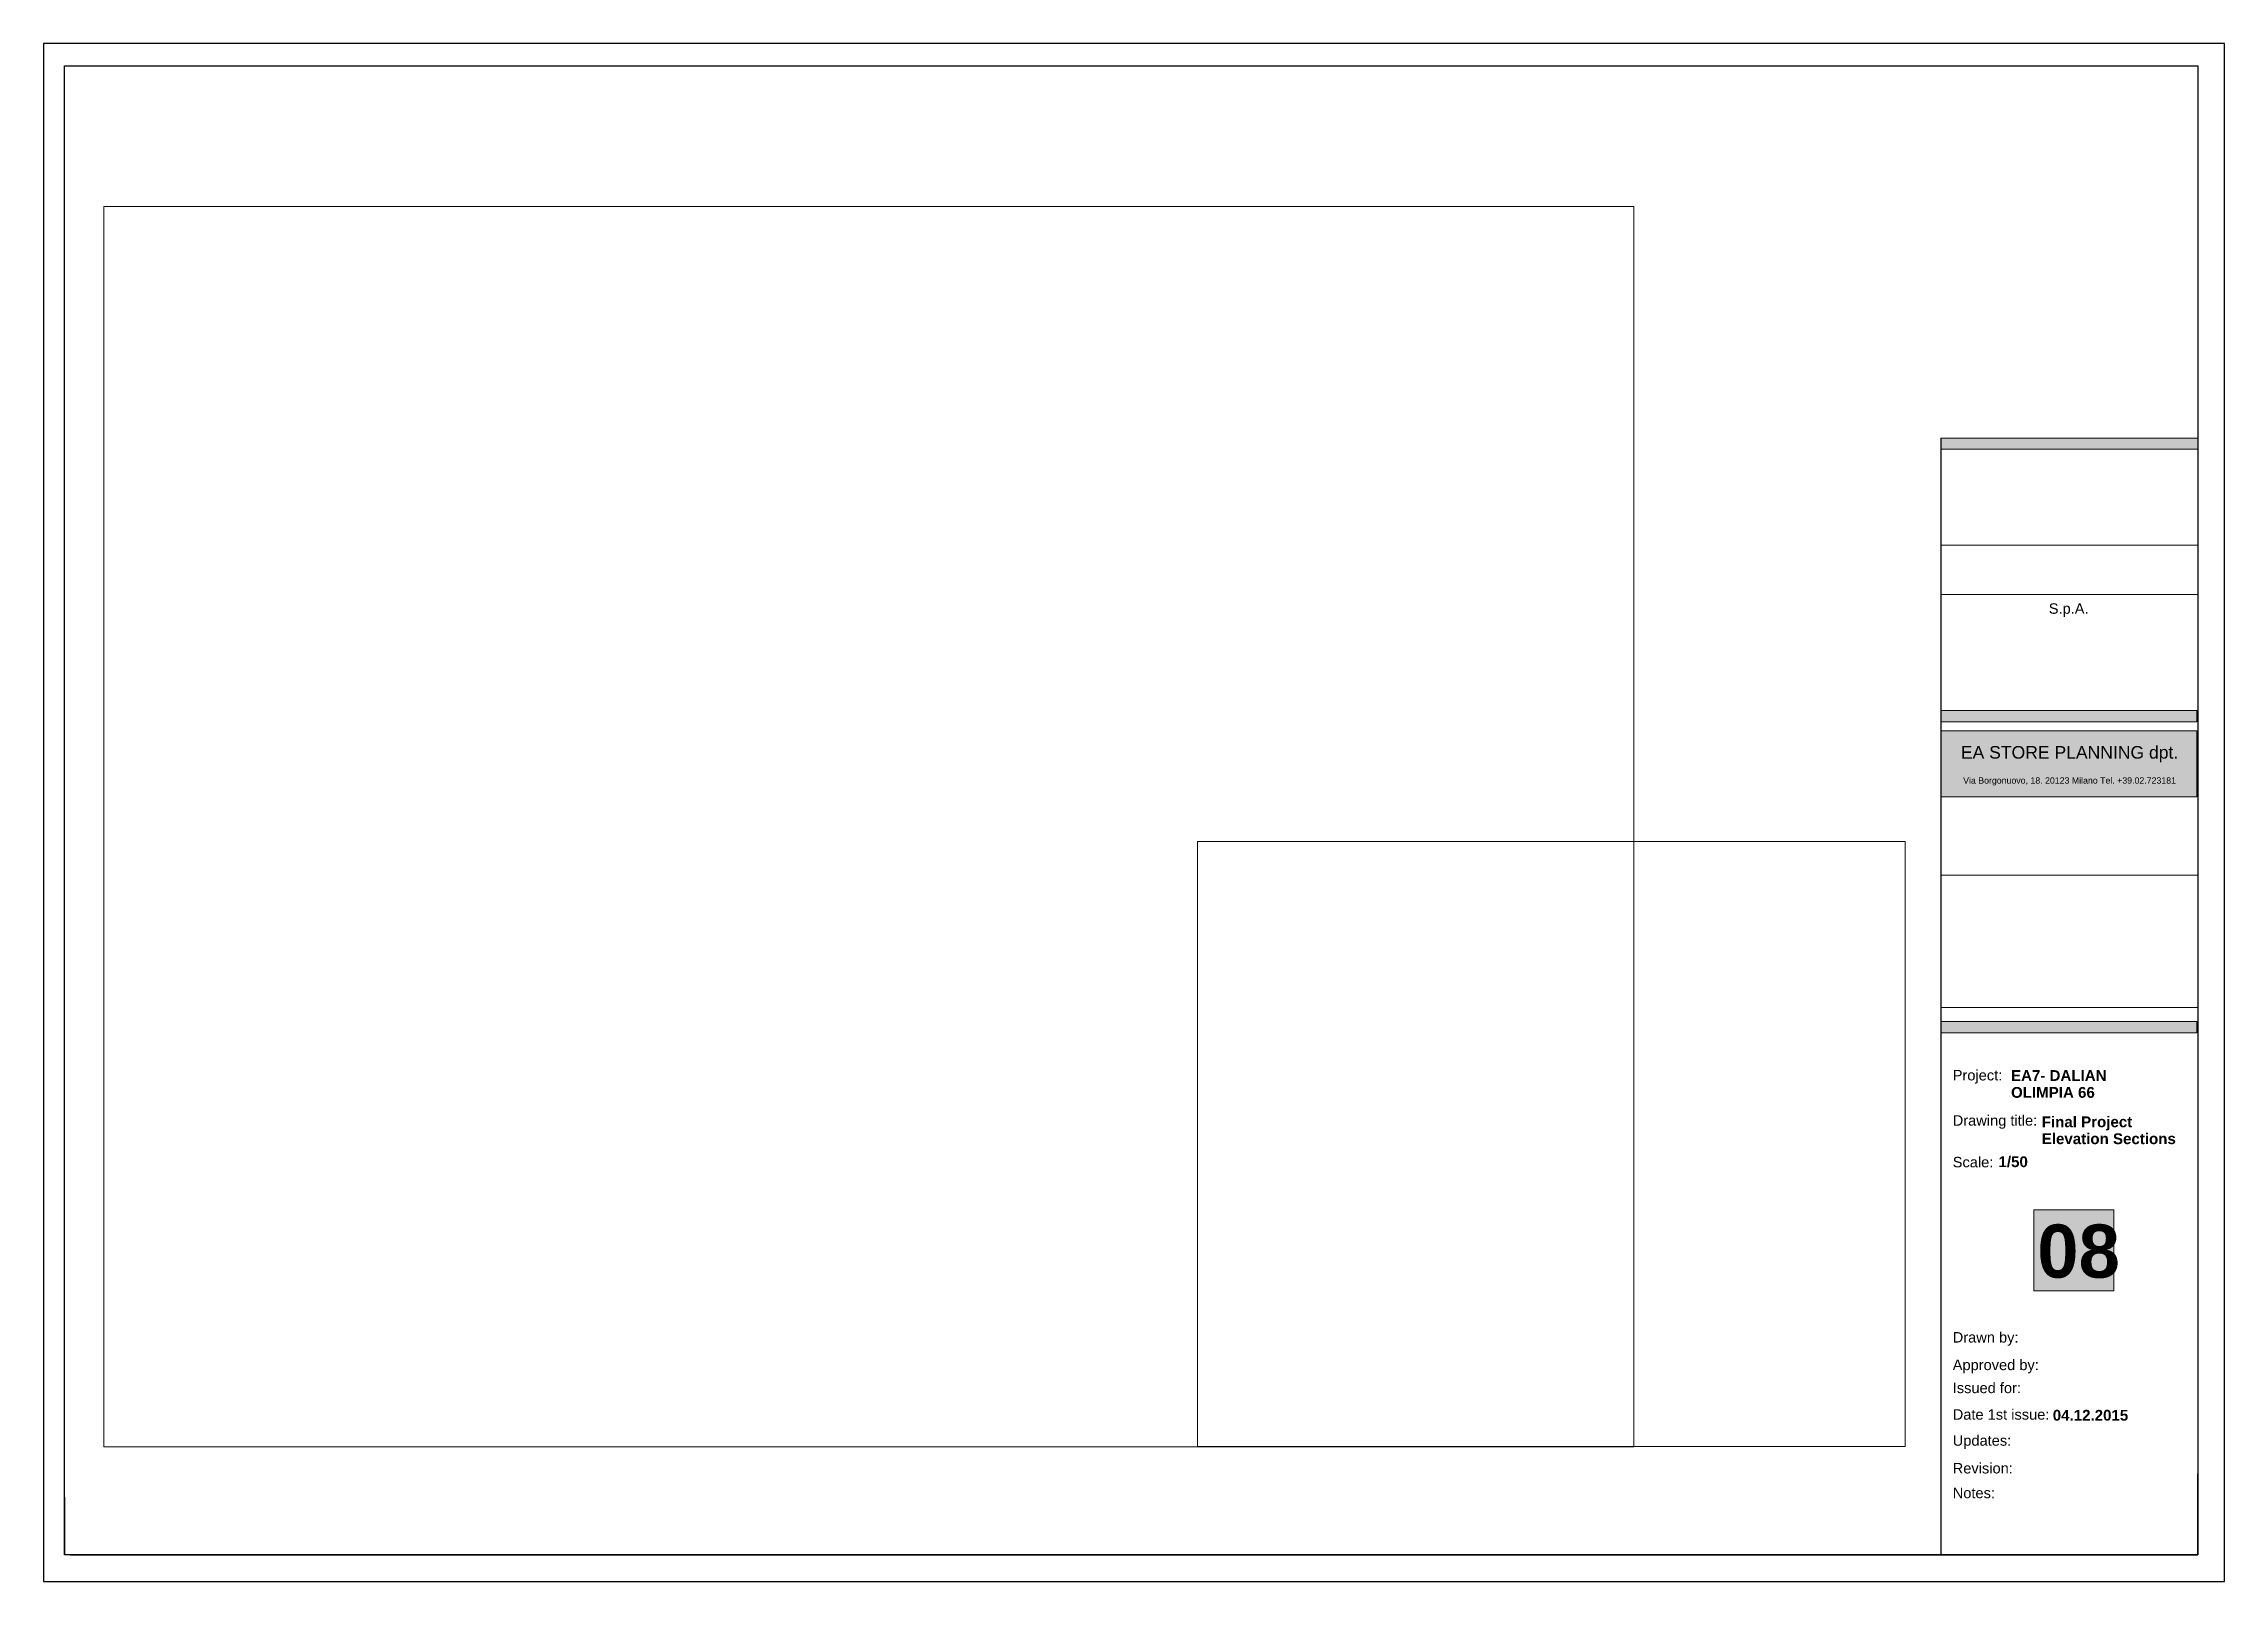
# Paper-space layout 'ELEVATION SECTIONS' of a CAD drawing. Header units: millimetres. Extents: x 80 to 605, y -1 to 369.
import ezdxf

# ---------------------------------------------------------------- set-up
doc = ezdxf.new("R2010")
doc.units = ezdxf.units.MM
doc.header["$LTSCALE"] = 7
doc.layers.get('0').update_dxf_attribs({"lineweight": 0})
for name, color, linetype, lineweight in [('A-ANNO-TEXT', 2, 'Continuous', 30), ('G-ANNO-TTLB', 6, 'Continuous', 18), ('QUOTE', 251, 'Continuous', 5)]:
    doc.layers.add(name, color=color, linetype=linetype, lineweight=lineweight)
doc.layers.add('FINESTRE', color=8, linetype='Continuous', lineweight=9, plot=False)
doc.styles.get("Standard").update_dxf_attribs({"font": 'STKaiti.ttf'})
picture_1 = doc.add_image_def('image2.jpg', size_in_pixel=(2218, 425))
picture_2 = doc.add_image_def('image3.jpg', size_in_pixel=(1458, 751))

psp = doc.layouts.new('ELEVATION SECTIONS')

# ---------------------------------------------------------------- hatches: boundary and pattern name
at = {"lineweight": 18}
for points in [[(598.57, 271.34), (536.78, 271.34), (536.78, 274.02), (598.57, 274.02)], [(598.34, 208.47), (598.34, 205.79), (536.78, 205.79), (536.78, 208.47)], [(598.34, 203.62), (598.34, 187.74), (536.78, 187.74), (536.78, 203.62)], [(598.34, 133.66), (598.34, 130.97), (536.78, 130.97), (536.78, 133.66)], [(559.17, 88.36), (578.36, 88.36), (578.36, 68.87), (559.17, 68.87)]]:
    psp.add_hatch(color=0, dxfattribs=at).paths.add_polyline_path(points, flags=0)

# ---------------------------------------------------------------- linework, layer by layer
at = {"layer": 'G-ANNO-TTLB', "color": 0, "lineweight": 30}
for p, q in [((604.96, 368.9), (80.5, 368.9)), ((80.5, 368.9), (80.5, -1)), ((604.96, -1), (604.96, 368.9)), ((85.5, 363.57), (598.57, 363.57)), ((85.5, 5.4), (85.5, 363.57)), ((598.57, 363.57), (598.57, 5.4)), ((598.57, 56.74), (598.57, 24.89)), ((598.57, 5.4), (598.57, 24.89)), ((85.5, 19.24), (85.5, 5.4)), ((598.57, 5.4), (85.5, 5.4)), ((86.9, 5.4), (598.57, 5.4)), ((488.81, 5.4), (581.55, 5.4)), ((80.5, -1), (604.96, -1))]:
    psp.add_line(p, q, dxfattribs=at)
at = {"layer": 'G-ANNO-TTLB', "color": 0}
for p, q in [((598.57, 274.02), (536.78, 274.02)), ((536.78, 274.02), (536.78, 271.34)), ((598.57, 271.34), (598.57, 274.02)), ((536.78, 271.34), (598.57, 271.34)), ((598.34, 208.47), (536.78, 208.47)), ((536.78, 208.47), (536.78, 205.79)), ((536.78, 205.79), (598.34, 205.79)), ((598.34, 205.79), (598.34, 208.47)), ((598.34, 203.62), (536.78, 203.62)), ((536.78, 203.62), (536.78, 187.74)), ((598.34, 187.74), (598.34, 203.62)), ((536.78, 187.74), (598.34, 187.74)), ((598.34, 133.66), (536.78, 133.66)), ((536.78, 133.66), (536.78, 130.97)), ((598.34, 130.97), (598.34, 133.66)), ((536.78, 130.97), (598.34, 130.97)), ((559.17, 88.36), (559.17, 68.87)), ((578.36, 88.36), (559.17, 88.36)), ((578.36, 68.87), (578.36, 88.36)), ((559.17, 68.87), (578.36, 68.87))]:
    psp.add_line(p, q, dxfattribs=at)

# ---------------------------------------------------------------- texts
at = {"layer": 'A-ANNO-TEXT', "color": 0, "char_height": 2.5162, "attachment_point": 1, "line_spacing_factor": 0.938532, "bg_fill": 3, "box_fill_scale": 1.25, "bg_fill_color": 0, "bg_fill_transparency": 0}
for s, insert, width in [('\\fArial|b0|i0|c0|p34|;S.p.A.', (562.73, 234.27), 11.4205), ('\\fArial|b0|i0|c0|p34|;Project:', (539.63, 122.02), 14.1835), ('\\fArial|b0|i0|c0|p34|;Drawing title:', (539.63, 111.14), 24.069), ('\\fArial|b0|i0|c0|p34|;Scale:', (539.63, 101.11), 11.6354), ('\\fArial|b0|i0|c0|p34|;Drawn by:', (539.63, 58.97), 18.6351), ('\\fArial|b0|i0|c0|p34|;Approved by:', (539.63, 52.33), 24.6216), ('\\fArial|b0|i0|c0|p34|;Updates:', (539.63, 34.15), 16.7623), ('\\fArial|b0|i0|c0|p34|;Notes:', (539.63, 21.53), 12.0959)]:
    psp.add_mtext(s, dxfattribs=dict(at, insert=insert, width=width))
at = {"layer": 'A-ANNO-TEXT', "color": 0, "attachment_point": 2, "line_spacing_factor": 0.938532}
for s, insert, char_height, width in [('{\\f@Arial Unicode MS|b0|i0|c134|p34;\\C255;EA STORE PLANNING dpt.}', (567.73, 199.93), 3.0195, 62.2233), ('{\\f@Arial Unicode MS|b0|i0|c134|p34;\\C255;Via Borgonuovo, 18. 20123 Milano Tel. +39.02.723181}', (567.73, 192.41), 1.5097, 61.026)]:
    psp.add_mtext(s, dxfattribs=dict(at, insert=insert, char_height=char_height, width=width))
at = {"layer": 'QUOTE', "insert": (559.96, 84.84), "char_height": 12.7918, "attachment_point": 1}
psp.add_mtext_dynamic_manual_height_columns('{\\fArial|b1|i0|c0|p34;\\C255;08}', width=10, gutter_width=12.5, heights=[0], dxfattribs=at)

# ---------------------------------------------------------------- pictures from other files: only their frames are drawn
at = {"layer": 'QUOTE', "lineweight": 5}
image = psp.add_image(picture_2, insert=(536.78, 137.08), size_in_units=(61.78, 31.82), dxfattribs=at)
image.dxf.flags = 7

# ---------------------------------------------------------------- viewports
at = {"layer": 'FINESTRE'}
psp.add_viewport(center=(278.98, 180.58), size=(367.93, 298.3459), view_center_point=(130178.3, -30158.39), view_height=14917.2957, dxfattribs=at)
psp.add_viewport(center=(443.1, 104.21), size=(170.15, 145.5938), view_center_point=(124801.22, -41170.36), view_height=7279.689, status=3, dxfattribs=at)

# ---------------------------------------------------------------- next in the draw order: texts
at = {"color": 0, "lineweight": 30, "char_height": 2.5961, "attachment_point": 1, "line_spacing_factor": 0.938532, "bg_fill": 3, "box_fill_scale": 1.25, "bg_fill_color": 0, "bg_fill_transparency": 0}
for s, insert, width in [('{\\fArial|b1|i0|c0|p34;EA7- DALIAN \\POLIMPIA 66}', (553.65, 121.98), 43.0016), ('{\\fArial|b1|i0|c0|p34;Final Project\\PElevation Sections }', (561.04, 110.84), 34.374)]:
    psp.add_mtext(s, dxfattribs=dict(at, insert=insert, width=width))
at = {"layer": 'A-ANNO-TEXT', "color": 0, "char_height": 2.5162, "attachment_point": 1, "line_spacing_factor": 0.938532, "bg_fill": 3, "box_fill_scale": 1.25, "bg_fill_color": 0, "bg_fill_transparency": 0}
for s, insert, width in [('\\fArial|b0|i0|c0|p34|;Date 1st issue:', (539.63, 40.41), 27.6916), ('\\fArial|b0|i0|c0|p34|;Revision:', (539.63, 27.48), 17.2228)]:
    psp.add_mtext(s, dxfattribs=dict(at, insert=insert, width=width))

# ---------------------------------------------------------------- next in the draw order: pictures from other files: only their frames are drawn
image = psp.add_image(picture_1, insert=(536.78, 236.38), size_in_units=(61.78, 11.84))
image.dxf.flags = 7

# ---------------------------------------------------------------- next in the draw order: texts
at = {"color": 0, "lineweight": 30, "char_height": 2.5961, "attachment_point": 1, "line_spacing_factor": 0.938532, "bg_fill": 3, "box_fill_scale": 1.25, "bg_fill_color": 0, "bg_fill_transparency": 0}
for s, insert, width in [('{\\fArial|b1|i0|c0|p34;1/50}', (550.64, 101.24), 28.8069), ('{\\fArial|b1|i0|c0|p34;04.12.2015}', (563.69, 40.26), 29.6357)]:
    psp.add_mtext(s, dxfattribs=dict(at, insert=insert, width=width))
at = {"layer": 'A-ANNO-TEXT', "color": 0, "insert": (539.63, 46.8), "char_height": 2.5162, "width": 19.5561, "attachment_point": 1, "line_spacing_factor": 0.938532, "bg_fill": 3, "box_fill_scale": 1.25, "bg_fill_color": 0, "bg_fill_transparency": 0}
psp.add_mtext('\\fArial|b0|i0|c0|p34|;Issued for:', dxfattribs=at)

# ---------------------------------------------------------------- next in the draw order: linework, layer by layer
at = {"layer": 'G-ANNO-TTLB', "color": 0, "lineweight": 30}
psp.add_line((536.78, 274.02), (536.78, 5.4), dxfattribs=at)

doc.saveas('drawing.dxf')
